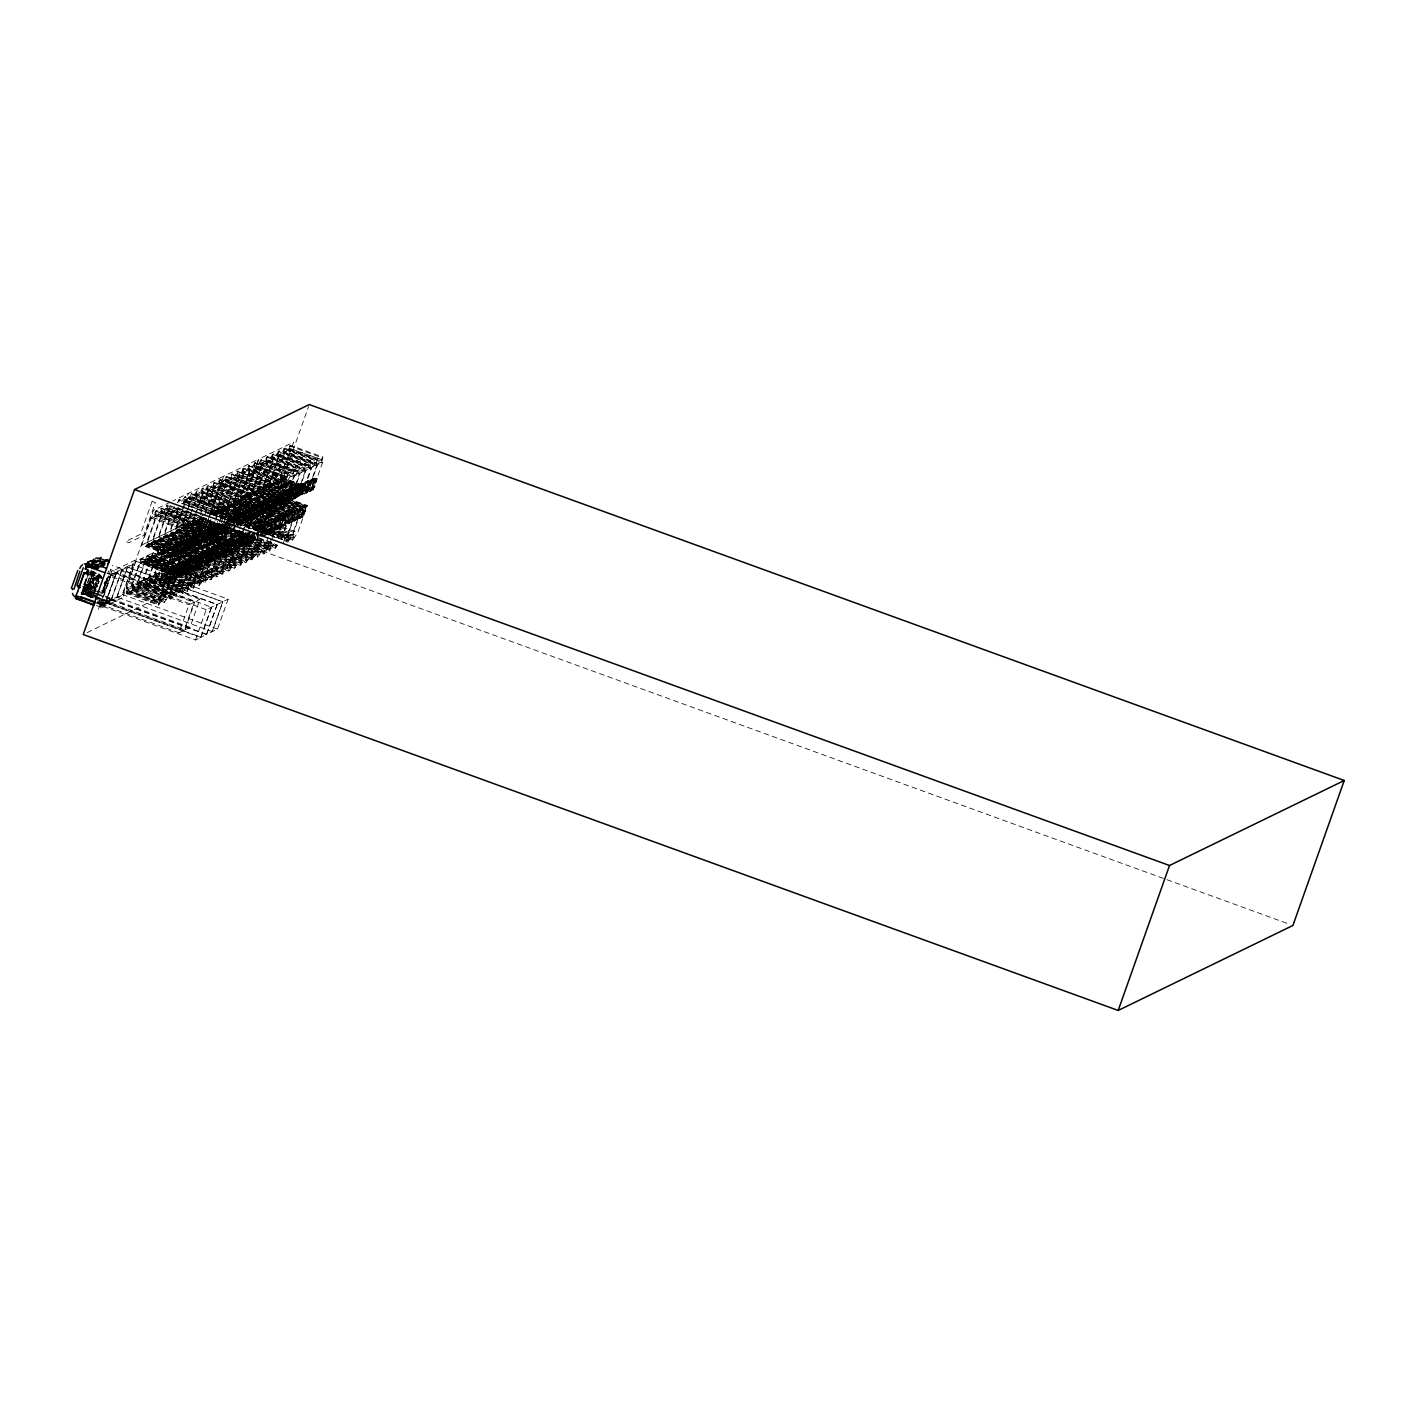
<?xml version="1.0" encoding="UTF-8"?>
<svg xmlns="http://www.w3.org/2000/svg" width="1415" height="1415" viewBox="0 0 1415 1415"><rect width="100%" height="100%" fill="white"/><g stroke="black" fill="none" stroke-linecap="round" stroke-linejoin="round"><path stroke-width="0.75" stroke-dasharray="5 3.75" d="M98.519 583.811L99.015 581.335L90.984 578.434L86.103 591.841L91.409 577.338L100.943 580.804M96.308 589.294C88.42 589.542 95.212 570.652 101.084 575.728M95.831 589.843L94.522 589.365L95.194 587.207M95.795 586.199L97.016 587.013M95.707 586.535L96.202 584.713L97.564 585.209M97.228 586.217L96.609 587.172L97.246 585.633M82.954 589.1C83.503 590.568 87.695 595.273 88.384 592.195A6.597 6.544 64.1 0 1 83.803 583.9M89.021 590.851L88.685 592.054M89.198 588.958L97.14 592.496M104.692 584.413L105.807 581.813M87.518 577.55C80.567 585.828 87.801 591.877 95.459 593.522M93.744 594.671L93.797 595.733M89.393 588.039L88.084 593.416M93.549 578.7L93.691 577.108L91.957 580.539M99.421 575.693L99.616 574.773M101.774 590.586C101.261 596.476 110.282 572.491 106.284 579.053M104.356 585.686L104.781 584.094M94.982 587.897L96.857 583.192M88.968 589.029L89.746 586.8M95.601 583.794L95.123 586.624L96.291 584.537M99.864 574.702L98.608 578.399M103.49 586.659L103.012 589.489L105.948 582.874M95.318 589.807L94.38 593.734L95.76 591.435M89.375 587.526L91.321 581.813M93.585 579.213L90.206 588.428M96.079 582.326L94.982 587.579M99.439 576.206L96.751 583.794M105.701 582.821L106.797 577.798L106.037 578.983M97.564 601.393L105.665 604.346L106.815 601.057L81.699 592.62L109.256 602.595L110.423 599.306L86.067 590.479A114.845 10.4 19.5 0 0 83.184 591.894L107.487 600.721L106.32 604.01L98.166 601.11L106.32 604.01L106.638 603.055M89.941 585.739L90.613 583.794M92.205 583.015L94.168 575.799L91.356 582.096M95.795 582.732L96.627 580.716M84.829 582.626L86.138 578.965M81.681 592.779L83.078 588.817L98.909 594.565M98.979 595.043L87.871 590.904A5.006 4.952 64.1 0 0 84.546 584.784L84.652 584.519M89.021 571.908L84.193 584.466L91.214 586.907L89.587 591.523M85.041 584.324L89.163 572.774M81.681 594.53L82.495 592.231M82.052 594.99L83.22 591.7M87.394 582.75L91.94 569.909M87.925 582.502L91.816 571.483M98.431 591.965L86.297 587.384L87.942 582.98A5.006 4.952 64.1 0 1 91.267 589.082M82.848 588.039L86.297 589.294L84.67 593.911M82.795 594.247A114.845 10.4 19.5 0 1 84.9 593.787L86.103 590.462L83.131 591.912M84.935 593.769L88.95 585.81L83.096 588.658L88.685 590.356A5.006 4.952 64.1 0 0 85.36 584.236L84.546 584.784M93.726 587.897L93.938 587.791A5.006 4.952 64.1 0 0 90.631 581.689L90.418 581.777A5.006 4.952 64.1 0 1 93.726 587.897L95.442 588.516L97.087 583.9L90.047 581.459L94.593 568.618M90.047 581.459L94.168 571.076M90.914 581.317L89.092 586.022L90.578 581.194M90.525 590.904L92.152 586.288L85.254 583.794M87.376 573.694L99.192 577.992L100.253 575.038M107.717 573.694L108.778 570.74M108.371 575.87L102.181 593.327L100.058 594.371L87.553 589.772M110.901 569.697L109.114 574.119L107.522 574.879M97.087 591.028L102.711 593.08L108.902 575.604L116.49 571.961L110.423 569.591M217.556 629.056L122.274 594.459L111.414 599.748L206.696 634.345L217.556 629.056L228.133 599.199L132.851 564.585L110.936 575.056L99.793 607.353L104.038 605.284L105.205 601.994L99.121 599.783M96.344 605.585L100.465 607.017L101.632 603.727L97.529 602.277M103.348 605.62L104.551 602.312L82.265 594.212M211.472 607.106L200.735 637.44L195.482 640.005L100.182 605.39L105.453 602.825L116.189 572.491L211.596 607.212L200.983 637.175L105.701 602.56L111.184 599.889L121.778 569.927L217.079 604.541L206.466 634.504L200.983 637.175M105.294 603.462L116.508 571.801M116.313 573.252L106.39 601.251L184.923 629.781L189.999 627.305L199.922 599.306L121.389 570.776L116.313 573.252L194.828 601.782L199.922 599.306M105.665 604.346L109.892 602.277L111.06 598.987L100.925 595.308M110.971 600.685L122.362 568.954L112.227 565.275M116.631 597.944L127.845 566.283M126.324 588.357L127.845 587.614L160.213 599.376L158.675 600.119L126.324 588.357L135.911 561.242L141.04 558.766L173.391 570.51L168.279 573.004M277.181 545.677L275.394 548.206L237.331 534.357L238.852 533.614L227.373 566.814L222.137 574.313L141.624 545.129L151.228 518.014L156.464 510.514L191.892 523.267L193.484 520.013L198.843 517.306L277.729 545.429L199.533 516.953M126.448 591.594L159.241 603.126L126.448 591.594L127.845 587.614M174.133 568.6L163.786 597.625L158.551 605.125L126.183 593.38L126.89 591.382M126.183 593.38L131.436 585.881L141.04 558.766M271.804 538.673L264.906 553.389L155.402 513.521L156.464 510.514M265.312 541.945L259.653 554.415L154.801 516.28L155.862 513.291L231.512 540.919L226.807 553.919M141.624 545.129L146.736 542.653L156.34 515.538L257.459 552.186L258.998 551.425L186.638 525.195L183.579 529.776L173.974 556.891L179.104 554.397M157.826 553.371L217.149 574.968L184.339 563.435L185.754 559.456L184.215 560.199L193.82 533.084L198.931 530.59L189.345 557.705L185.878 562.675L175.372 591.912L173.85 592.655L171.197 598.881L132.037 585.58L141.642 558.465L146.771 555.971L179.121 567.733L173.992 570.21M195.818 559.845L147.355 542.334L156.959 515.237L158.48 514.494L161.115 508.268L200.187 521.693L190.353 549.586M146.382 545.889L146.983 544.775L222.845 572.314L222.137 574.313M140.757 563.046L141.111 562.038L199.886 583.369L199.179 585.368L161.222 571.377L170.826 544.28L175.938 541.786L166.333 568.901L161.098 576.4L193.448 588.145L198.684 580.645L209.031 551.62M132.161 588.817L133.576 584.837L165.926 596.582L164.529 600.561L132.161 588.817L164.971 600.349L164.264 602.33L131.913 590.586L132.621 588.587M141.73 562.569L142.084 561.56M142.208 562.321L142.561 561.331L201.496 582.573L202.911 578.594L204.414 577.868L214.019 550.753L208.907 553.23L176.539 541.485L166.952 568.6L205.016 582.432L210.269 574.932L220.581 545.995M148.327 544.952L148.929 543.82L174.947 553.477L178.75 543.325M131.913 590.586L137.167 583.086L146.771 555.971M258.627 537.753L274.793 543.625L273.29 544.368L270.636 550.594L161.151 510.727L162.212 507.737M149.3 544.474L149.902 543.342L221.695 569.467L231.299 542.352L153.793 514.299M235.438 540.795L160.549 513.486L161.593 510.514L270.247 549.126L194.545 521.764L194.191 522.772M143.693 561.613L144.047 560.605L173.638 571.147M151.653 543.042L152.254 541.927L198.843 558.607M147.355 542.334L152.484 539.858L162.088 512.743L194.439 524.487L184.834 551.602L179.723 554.096L189.327 526.981L191.892 523.267M221.695 569.467L220.192 570.192L217.539 576.436L152.608 553.053L147.461 555.635L137.856 582.75L139.431 581.901L171.781 593.663L170.366 597.643L138.016 585.898L139.431 581.901M201.779 557.174L153.103 539.54L162.707 512.442L164.211 511.699L166.864 505.473L167.96 504.943L166.899 507.932L276.491 547.676M153.598 542.104L154.2 540.972L180.218 550.63L183.773 540.601M170.118 599.412L170.826 597.431L138.475 585.668L137.733 587.756L140.085 584.89L172.435 596.635M147.868 559.067L148.469 557.934L177.812 568.6M148.345 558.819L148.946 557.705L204.414 577.868M154.571 541.627L155.172 540.512M149.212 557.581L148.858 558.571L207.351 579.655M140.05 584.979L141.5 580.893L173.85 592.655M271.344 548.596L166.298 510.691L167.341 507.72L242.761 535.224L239.206 545.253L242.283 546.385L247.36 532.977M141.465 580.999L143.003 580.168L152.608 553.053M153.103 539.54L158.232 537.063L167.819 509.948L166.298 510.691M164.653 547.269L155.013 574.525L187.364 586.288L211.136 524.664L206.006 527.158L186.798 586.429L185.277 587.172L182.641 593.398L143.569 579.973L153.174 552.858L158.285 550.364L148.699 577.479L143.446 584.979L176.893 596.193L179.528 589.967L181.049 589.224L192.157 559.632M207.793 554.538L158.816 536.763L168.42 509.648L170.985 505.933M151.971 557.068L152.572 555.936L181.934 566.601L177.777 577.762L174.682 576.648L178.237 566.601M158.073 540.353L158.675 539.221L230.309 565.275L228.894 569.255L152.732 541.697L152.13 542.812L196.968 559.173L202.08 556.679L169.729 544.917M176.504 594.742L177.459 590.975L145.108 579.213L143.693 583.21L176.504 594.742L175.796 596.723M153.439 556.343L154.04 555.228L183.136 566M143.446 584.979L144.153 582.98M153.917 556.113L154.518 554.998L184.392 565.399M160.019 539.398L160.62 538.266L236.164 565.717L239.613 560.747L249.801 531.792M154.783 554.857L154.43 555.865L213.028 576.966L214.443 572.987L215.947 572.244L226.276 543.236L200.01 533.685M160.992 538.92L161.593 537.806M158.816 536.763L163.945 534.269L173.55 507.171M156.977 554.627L157.578 553.495L186.922 564.16L183.013 575.197L179.687 574.207M149.318 577.178L150.857 576.418L183.207 588.18L181.668 588.923L149.318 577.178L158.922 550.064L164.034 547.57L154.43 574.685L149.194 582.184L149.902 580.185L182.252 591.948L181.544 593.929M213.205 551.39L164.635 533.933L174.24 506.835M158.445 553.902L158.798 552.911M149.442 580.415L150.857 576.418M158.922 553.672L159.276 552.664L218.777 574.172M165.29 536.409L165.891 535.294L242 562.799L245.449 557.828L254.346 532.889M177.335 502.856L179.475 499.336L286.325 538.018L295.93 510.903L221.324 483.93L211.719 511.027M166.263 535.949L166.864 534.817L242.531 562.533M160.408 552.947L160.762 551.938L216.583 571.943L218.105 571.2L216.707 575.18M179.475 499.336L178.874 502.113M164.635 533.933L169.747 531.456L179.351 504.341M162.672 551.85L163.273 550.736M218.529 548.79L170.366 531.156L178.591 507.914M163.645 551.39L164.246 550.258M164.14 551.143L164.494 550.134M164.618 550.913L164.989 549.904L224.454 571.536M187.24 591.293L187.93 589.294L155.137 577.762L154.872 579.531L187.24 591.293L192.475 583.794L203.672 550.736L202.133 551.479L240.214 565.31L242 562.799M165.113 550.665L165.714 549.551M182.535 500.326L185.206 496.541L292.074 535.224L302.386 506.446M165.608 550.435L166.192 549.303M171.604 533.756L172.206 532.641L247.696 560.11L251.145 555.14L258.68 533.826M156.021 578.859L154.925 579.389L157.26 576.613M166.103 550.187L166.457 549.179M258.238 529.475L183.543 502.29L185.082 501.547L217.432 513.309L215.911 514.052L216.955 511.063L184.145 499.53L185.206 496.541M172.595 533.278L173.178 532.164M183.543 502.29L184.604 499.318L288.483 536.957L287.086 540.954L210.782 514.069M170.366 531.156L175.478 528.662L183.72 505.42M168.403 549.303L169.004 548.189M158.038 579.018L181.987 511.664M184.746 503.563L188.478 493.304M251.145 555.14L176.521 528.149L182.694 510.727M183.384 508.781L186.126 501.051L191.379 493.552L229.336 507.507L223.853 523.002M169.376 548.825L169.977 547.711M175.566 531.987L176.15 530.873L219.608 546.473M169.853 548.596L170.207 547.587M170.348 548.348L170.702 547.357M161.345 574.614L194.156 586.146L161.345 574.614L162.76 570.634L161.222 571.377M161.098 576.4L161.788 574.402M170.844 548.118L171.427 547.004M171.321 547.888L171.923 546.756M171.834 547.64L172.188 546.632M177.512 531.05L178.113 529.918L253.427 557.315L256.893 552.345L263.066 534.905M247.855 517.731L190.317 496.541L191.379 493.552M178.485 530.572L179.086 529.44L224.755 545.765M219.484 521.923L223.605 510.302L222.067 511.045L189.716 499.3L190.76 496.329L268.921 524.505M176.521 528.149L181.651 525.673L187.824 508.233M188.496 506.305L191.237 498.558L189.716 499.3M230.45 542.989L182.27 525.372L187.063 511.806M187.753 509.878L191.856 498.257L197.109 490.757L233.068 503.245L200.7 491.483L197.605 495.462L192.122 510.957M181.279 528.909L181.881 527.795M175.655 546.066L176.008 545.058M162.973 582.856L166.528 572.81L140.262 563.276L140.616 562.268L199.886 583.369M163.45 582.626L167.005 572.58M163.945 582.379L168.473 567.857L166.952 568.6M183.243 527.972L183.844 526.84M177.123 545.341L177.476 544.351M164.441 582.149L170.561 566.849L172.064 566.106L181.668 538.991L176.539 541.485M168.473 571.872L164.918 581.901L168.014 583.033L172.17 571.872M184.215 527.494L184.817 526.362M250.703 509.029L276.969 518.58L273.413 528.609L276.739 529.617L280.648 518.58L234.271 502.024L233.917 503.032L278.667 519.305L273.555 521.781L196.048 493.747L197.109 490.757M158.675 600.119L168.969 571.625L142.703 562.091L143.056 561.083L172.4 571.748M253.869 506.499L250.314 516.546L195.447 496.506L196.508 493.534L272.777 521.127L268.054 534.198M165.891 581.441L169.446 571.395M166.404 581.194L169.959 571.147M158.798 603.356L160.213 599.376M182.27 525.372L187.381 522.878L192.175 509.312M192.865 507.384L196.986 495.763L195.447 496.506M158.551 605.125L159.241 603.126M179.882 545.394L175.743 556.555M186.55 526.079L187.735 522.807L193.13 520.083L196.561 510.391M219.873 547.835L187.505 536.073L182.358 538.655L172.754 565.77L174.328 564.921L169.588 579.124L172.683 580.238L177.264 567.079M191.432 512.884L188 522.577L220.369 534.322L225.48 531.828L227.054 527.848M171.693 569.785L168.137 579.832L171.215 580.946L175.619 569.661M181.827 541.538L176.221 556.325L146.877 545.659L147.478 544.527L177.689 555.6L183.278 540.831M172.17 569.555L167.041 583.511M181.792 542.564L182.146 541.556M188.832 522.276L188.213 525.053M167.518 583.263L172.665 569.308M188.496 525.124L189.097 523.992M200.7 491.483L202.858 487.963L240.798 501.936L231.883 527.123M173.638 568.848L168.491 582.785M189.469 524.647L190.07 523.532L266.144 551.125M169.499 582.308L173.408 571.271M240.249 500.362L284.397 516.51L279.286 519.004L201.797 490.952L202.858 487.963M174.611 568.37L164.405 597.325L165.926 596.582M276.226 521.251L201.195 493.711L202.239 490.74L277.941 518.102L274.386 528.149L277.481 529.263L282.54 515.856M171.569 578.151L175.124 568.122M177.883 563.276L187.505 536.073M197.233 508.463L202.734 492.968L277.694 520.525M185.648 542.316L181.491 553.477M218.246 574.437L158.551 553.017L157.949 554.149L212.374 573.995L210.835 574.738L178.485 562.993L188.071 535.878L193.201 533.384L183.596 560.499L182.075 561.242L176.627 575.693M237.013 526.221L246.617 499.106L207.492 485.699L204.839 491.942L203.335 492.668L193.731 519.783L226.082 531.545L231.193 529.051M186.868 540.088L187.47 538.956M192.971 523.373L193.572 522.241M164.264 602.33L169.517 594.848L179.705 565.894M173.178 580.009L177.759 566.831L151.493 557.298M187.717 538.85L184.428 549.002M194.562 519.482L192.9 525.248L194.439 524.487M187.098 541.591L182.942 552.77M187.859 539.61L188.213 538.602M178.308 568.37L174.151 579.531M213.028 576.966L210.711 579.743L178.343 567.999L178.608 566.23M174.646 579.283L179.21 566.124M194.916 522.418L195.518 521.304M240.32 499.707L207.51 488.175L208.571 485.186M137.892 582.662L170.242 594.406L179.847 567.291L185.188 564.673M195.889 521.94L196.49 520.826M240.798 501.936L239.259 502.679L206.908 490.934L207.97 487.945L285.123 516.086L290.252 513.592L246.139 497.656L246.493 496.647L292.197 512.938L288.059 524.116L284.963 522.984L288.519 512.938M177.14 575.445L180.696 565.399M200.895 511.487L208.447 490.191L206.908 490.934M191.874 537.647L192.475 536.515M204.662 514.476L199.214 517.218L197.622 520.472M198.242 520.384L198.843 519.27M200.222 515.025L209.137 489.855L214.39 482.356L295.134 511.522M178.255 577.532L183.243 564.16M193.519 535.861L187.912 550.771L158.551 540.106L159.152 538.991L235.067 566.248L159.4 538.867L159.046 539.876L202.398 555.37M200.311 516.687L199.462 519.8M180.165 573.959L183.72 563.931M193.342 536.922L193.696 535.931M184.215 563.683L179.227 577.055M200.187 519.429L200.788 518.315M180.236 576.577L184.145 565.522M194.969 535.153L189.362 550.064M185.188 563.205L181.633 573.252L184.728 574.366L189.433 561.154M195.465 534.905L192.157 544.828M201.16 518.969L201.514 517.961M295.93 510.903L290.818 513.397L213.329 485.345L214.39 482.356M186.161 562.746L175.938 591.718L177.459 590.975M287.687 515.148L212.728 488.104L213.771 485.133L246.139 496.877L245.078 499.866L246.617 499.106M183.119 572.527L186.674 562.498M203.353 517.695L200.788 521.41L191.184 548.525L196.296 546.031L205.9 518.916L175.566 507.897M183.26 575.091L187.169 564.037M205.334 512.531L214.266 487.361L212.728 488.104M223.216 573.783L145.869 546.137L146.47 545.023L222.385 572.544L223.8 568.547L222.261 569.308L189.911 557.545L199.568 530.289M205.263 514.176L214.868 487.061L220.121 479.561L252.471 491.323L251.392 494.808M188.142 563.559L183.985 574.738L180.66 573.729M188.938 561.401L185.383 571.43L188.478 572.562L192.617 561.401L147.355 545.412L147.708 544.421L193.607 560.924M199.391 533.154L196.013 543.378M186.356 570.97L191.503 556.661L189.964 557.404M199.886 532.924L194.633 547.074M190.406 560.694L185.206 574.136M190.477 560.57L185.701 573.906M186.196 573.659L190.883 560.446M181.668 588.923L191.856 559.969M251.852 494.1L219.06 482.55L220.121 479.561M285.936 522.506L289.261 523.515L293.188 512.478L218.458 485.327L219.502 482.338L295.187 509.701L290.482 522.931L287.404 521.799L290.959 511.752M188.814 569.767L192.369 559.721M181.792 592.16L183.207 588.18M192.865 561.277L188.956 572.314L185.878 571.2M206.979 513.344L210.393 511.682L219.979 484.567L252.348 496.329L242.743 523.444L237.614 525.92L247.218 498.823L248.739 498.08L251.375 491.836M208.093 519.217L192.935 562.038L123.247 595.945L153.581 510.284L170.967 501.83M208.819 517.165L223.269 476.377L172.895 500.875M209.951 514.936L189.451 572.085M210.676 512.902L223.676 476.183L258.45 459.256L224.348 555.104M189.928 571.855L194.669 558.837M204.768 531.615L205.476 530.607M210.464 515.007L211.843 511.08M205.228 530.731L200.718 544.545M210.941 514.777L211.295 513.769M195.641 558.377L191.149 571.253L187.824 570.245M205.6 530.377L202.416 540.406M196.119 558.129L191.396 571.129M205.122 533.26L200.965 544.421M205.741 531.138L206.342 530.024M221.324 483.93L226.559 476.431L261.987 489.166L263.579 485.911M191.909 570.882L196.614 557.899M186.373 511.24L206.59 518.58L196.986 545.695L202.115 543.201L210.34 519.959M212.409 514.069L213.011 512.938M210.941 519.659L202.716 542.9L207.846 540.424M194.545 567.22L198.1 557.174M213.382 513.592L213.983 512.46L289.155 539.946L290.553 535.949L292.074 535.224M296.389 517.678L299.715 518.668L303.624 507.631L225.498 479.42L226.559 476.431M304.119 507.384L225.958 479.207L224.897 482.179L226.435 481.436L301.094 508.622L296.92 519.8L293.595 518.81M187.488 589.524L188.903 585.527L187.364 586.288M198.595 558.73L194.439 569.891L191.113 568.883M213.824 515.06L216.477 508.816L184.127 497.072M226.435 481.436L216.831 508.551L265.153 526.115M195.659 569.29L199.816 558.129M202.133 551.479L211.737 524.364L215.151 522.701M200.293 557.899L196.137 569.06L193.059 567.946M209.544 531.244L205.387 542.423M268.249 486.123L265.153 490.085L255.549 517.2L260.678 514.706L270.283 487.609L231.211 474.166L228.576 480.393L227.054 481.135L216.477 511.788L260.749 528.025M201.425 555.83L196.632 568.83M201.921 555.6L197.109 568.582M197.622 568.335L201.531 557.298M211.826 528.467L212.179 527.459M217.432 513.309L207.598 541.344M199.338 565.169L202.893 555.122M218.423 510.85L219.024 509.718L245.043 519.376L248.845 509.223M203.371 554.892L199.816 564.939L202.911 566.053L207.563 552.328M215.045 522.471L208.889 539.911L214.001 537.417M215.734 520.543L218.476 512.796L221.589 508.816L189.221 497.072M219.396 510.373L219.997 509.241L265.649 525.867M264.057 488.157L231.246 476.625L232.308 473.636M200.311 564.691L203.866 554.645M292.374 490.386L289.049 489.378L285.494 499.424L230.645 479.384L231.689 476.413L294.161 499.088L299.52 484.284M204.361 554.415L200.788 564.461L204.131 565.452M201.301 564.214L204.857 554.167M193.696 586.376L195.111 582.396L141.235 562.799L141.836 561.684L171.675 572.102M193.448 588.145L194.156 586.146M216.177 523.815L193.572 583.139L195.111 582.396M261.987 489.166L259.405 492.88L249.818 519.995L254.93 517.501L264.534 490.404L232.184 478.641L221.483 509.082M216.212 524.806L210.64 539.575M221.748 508.958L222.332 507.826M201.443 566.761L206.59 552.805M217.592 521.445L204.503 562.144L207.581 563.258M223.729 505.297L223.128 508.073M207.085 552.575L202.186 566.407L198.843 565.399M217.22 524.328L212.338 538.744M222.067 511.045L223.322 507.348L269.911 524.028M100.518 604.258L179.051 632.788L188.973 604.789L194.067 602.312L115.535 573.783L110.441 576.259L188.973 604.789M216.743 527.459L212.586 538.62M217.468 525.195L217.822 524.204M223.694 508.003L224.295 506.888M230.15 477.156L307.356 505.456L297.751 532.571L223.199 505.456L232.803 478.341L234.306 477.598L236.959 471.372L273.449 483.594L284.627 453.118L316.995 464.881L307.391 491.996L302.279 494.472L243.645 473.07L242.107 473.813L296.69 493.976M240.214 565.31L240.921 563.329L208.553 551.567L203.389 565.823M218.671 523.621L215.363 533.543M219.166 523.373L213.559 538.16M224.667 507.525L225.268 506.411M209.65 551.036L199.303 580.345L200.842 579.602L146.399 559.774L146.753 558.766L176.344 569.308L172.188 580.468M219.643 523.143L214.62 537.116L219.732 534.622L223.163 524.947M220.103 521.622L224.224 510.001L227.32 506.039L237.915 475.847L236.376 476.59L295.629 498.363L301.236 483.452L304.313 484.584M294.727 494.932L236.995 473.83L238.056 470.841M206.466 561.189L210.021 551.143M210.145 550.877L211.596 546.809L243.946 558.554M236.376 476.59L237.437 473.618L299.184 496.223C307.78 483.983 298.388 477.421 296.46 494.1L270.194 484.549L268.744 488.352L270.283 487.609M199.427 583.581L200.842 579.602M220.05 525.566L215.894 536.727M210.517 552.681L206.608 563.736L203.53 562.622M211.56 546.898L213.099 546.066L222.668 519.04M212.162 550.099L207.103 563.506M253.427 557.315L251.64 559.845L213.665 545.872L221.89 522.63M228.912 502.661L238.516 475.564L243.769 468.064L281.797 481.984L280.276 482.745L247.908 470.983L248.969 468.011L311.406 490.846C320.957 471.903 307.674 477.262 306.967 492.844L276.509 481.896L276.155 482.904M179.051 632.788L184.145 630.312L194.067 602.312M199.179 585.368L201.496 582.573M228.169 506.252L229.46 502.502M211.985 551.974L208.076 563.029L204.98 561.897M221.925 524.116L219.325 532.04M184.923 629.781L194.828 601.782M222.438 523.868L217.857 535.79M210.074 559.42L213.63 549.391M222.916 523.638L220.316 531.545M231.299 542.352L213.541 550.877L245.892 562.639L246.599 560.641L214.249 548.879L209.296 562.427L205.953 561.437M222.986 524.151L218.83 535.312M211.047 558.96L214.602 548.914M222.703 525.407L220.811 531.315M230.114 505.297L230.716 504.182L276.951 520.897M220.369 534.322L229.973 507.207L232.538 503.492M273.449 483.594L270.866 487.308L261.28 514.423L266.391 511.929L275.996 484.814L274.457 485.557L275.518 482.586L242.708 471.053L243.769 468.064M150.998 557.528L205.14 577.426L215.593 548.436M231.087 504.819L231.689 503.705M242.107 473.813L243.15 470.841L301.554 492.031M224.154 524.7L222.279 530.607M224.649 524.452L222.756 530.36M145.78 559.243L205.263 580.663L206.678 576.683L152.466 556.82L152.82 555.812L182.411 566.371M225.728 523.232L222.049 534.163M243.645 473.07L234.041 500.185L280.4 516.899L276.845 526.946L279.94 528.06L283.849 517.023L206.431 488.706M205.016 582.432L205.723 580.451L147.372 559.296L147.726 558.288L206.82 579.92M170.879 534.109L171.233 533.101L216.831 549.621L212.922 560.676L209.579 559.668M224.967 525.956L218.794 543.378L217.273 544.121L211.542 558.713L214.868 559.721L220.952 542.334L253.303 554.079L251.888 558.058L176.645 530.625L176.044 531.757L252.719 559.314M225.639 524.01L228.381 516.263L223.269 518.757M213.152 560.552L217.309 549.391M226.948 521.781L219.413 543.077L220.952 542.334M227.55 520.278L229.018 515.962L234.129 513.468L230.026 525.089M213.647 560.305L218.14 547.181M226.966 522.63L222.809 533.791L193.466 523.125M228.416 518.88L223.535 533.437M235.208 499.707L234.607 502.484M219.113 546.703L214.143 560.075M226.4 525.956L224.03 533.207M226.771 524.664L229.142 518.527M227.249 524.434L230.61 517.819M283.088 517.395L234.731 499.849L244.335 472.734L245.839 471.991L248.492 465.765L284.981 477.987L287.669 474.202L255.301 462.44L250.066 469.939L240.462 497.054L288.43 514.795M235.385 502.325L235.987 501.193L282.363 517.749M220.086 546.225L216.53 556.272L219.626 557.404L224.331 544.174M226.718 527.317L225.003 532.73M229.513 519.34L229.867 518.332L224.278 533.084L194.439 522.648L195.04 521.534L239.064 537.541L235.509 547.57M229.601 520.207L235.085 504.713L233.546 505.473L234.996 501.671L280.895 518.456L276.986 529.493M220.369 547.552L221.607 545.306M228.752 523.285L225.25 532.606M230.203 519.924L235.686 504.43L238.781 500.45L249.447 470.24L247.908 470.983M236.358 501.847L236.959 500.715M210.835 574.738L221.076 545.765M228.487 525.496L231.582 517.342M306.949 489.555L248.509 468.224L249.571 465.234M229.69 523.921L227.32 531.173M151.352 556.537L210.959 577.974L212.374 573.995M222.067 547.057L217.91 558.218L214.585 557.227M230.433 523.568L227.585 531.05L165.803 508.463M210.711 579.743L211.401 577.762L152.944 556.59L153.298 555.582L212.498 577.232M229.336 527.034L218.016 555.547L221.111 556.679L225.268 543.519M226.63 539.681L225.091 540.424L231.317 522.86M231.954 521.056L234.749 513.167M219.13 557.634L223.835 544.421L151.228 518.014M233.263 517.519L233.617 516.51M232.095 522.489L234.342 516.157M240.921 496.93L239.754 500.609L269.115 511.275L273.254 500.096M221.253 553.99L224.808 543.944L198.56 534.41L199.144 533.278M234.236 517.041L234.589 516.05M239.259 502.679L240.851 499.247L286.237 515.856L282.08 527.017M220.599 556.926L226.683 539.54L225.144 540.282M231.989 524.346L229.531 530.094M232.396 522.613L235.067 515.803L290.553 535.949M233.086 522.011L235.474 515.874M232.166 525.796L235.81 515.449M241.7 499.654L242.301 498.54L285.476 514.441L281.903 524.487L284.999 525.602L289.987 512.23M232.644 525.549L236.553 515.078M216.583 571.943L226.771 542.918M233.846 523.302L255.178 467.445L310.38 487.892L313.935 477.846L317.261 478.854L313.104 490.015L253.639 468.206L254.7 465.217L287.05 476.979L285.989 479.95L287.528 479.207L277.941 506.322L272.812 508.816L282.416 481.701L284.981 477.987M287.05 476.979L254.24 465.447L255.301 462.44M223.712 552.787L228.752 538.531L230.274 537.788M233.617 525.071L237.172 515.042L240.267 516.157M242.672 499.177L243.274 498.062M234.112 524.841L237.915 514.671M227.78 544.297L223.375 555.582M172.63 570.776L177.919 563.188L216.442 576.949L217.149 574.968M228.699 538.673L230.22 537.93L239.878 510.674L272.175 522.577L267.064 525.071L234.695 513.309L239.878 510.674M224.844 554.875L258.857 459.061L293.648 442.152L260.431 536.02M229.23 543.59L225.321 554.627L222.243 553.513M231.6 537.152L233.139 536.409L265.489 548.153L263.951 548.896L231.6 537.152L234.342 529.405M235.031 527.459L241.204 510.037L246.316 507.543L240.709 523.709M269.911 482.727L279.516 455.612L284.769 448.113L322.726 462.086L313.122 489.201L307.992 491.695L275.642 479.933L285.246 452.818L290.5 445.336L322.85 457.08L319.118 463.837L283.708 451.102L316.058 462.864L317.119 459.875L313.387 466.632L277.888 453.932L310.239 465.694L311.3 462.687L308.629 466.472L273.236 453.72L272.175 456.727L304.526 468.471L305.587 465.482L301.855 472.239L266.427 459.521L298.777 471.266L299.839 468.277L297.168 472.062L260.661 459.84L258.008 466.066L256.504 466.809L245.149 498.133L275.005 508.551L279.162 497.39M195.482 640.005L206.219 609.67L228.133 599.199M230.044 541.627L226.488 551.673L229.584 552.787L233.74 541.627M236.199 524.24L240.373 513.627L239.949 514.494M236.676 523.992L239.542 516.51M231.034 541.149L226.542 554.043L223.216 553.035M240.798 513.256L237.331 523.426M237.419 523.638L241.523 512.902M233.139 536.409L228.452 550.718L231.529 551.85L236.623 538.726L210.357 529.175M238.392 523.161L242.336 512.672M247.607 496.948L248.209 495.816L293.418 512.354M222.261 569.308L232.484 540.442M232.997 540.194L229.442 550.24L232.52 551.355L237.101 538.478M238.091 530.784L231.459 542.157M248.58 496.47L249.181 495.356L275.2 505.013L279.003 494.843M254.222 462.97L292.445 476.82L293.489 473.83L260.696 462.298L261.757 459.309M297.168 472.062L296.106 475.033L261.138 462.086L260.095 465.057L261.616 464.315L293.984 476.077L283.937 503.917M239.949 524.081L243.451 514.759M261.616 464.315L252.029 491.429L300.334 508.993M237.331 534.357L238.693 530.484M239.383 528.556L246.917 507.242L252.047 504.766L242.443 531.881M252.648 491.129L262.235 464.014L267.488 456.514L305.463 470.488L295.859 497.602L290.747 500.079L300.334 472.981L301.855 472.239M238.091 538.001L234.519 548.047L237.614 549.162M253.621 493.729L254.205 492.615L297.645 508.516L294.09 518.562L297.185 519.676M238.569 537.771L235.014 547.817L238.109 548.932L243.239 534.976M175.761 545.182L175.159 546.296L228.77 566.018L240.939 532.606M254.594 493.251L255.195 492.137M266.427 459.521L267.488 456.514M265.825 462.281L267.364 461.52L299.715 473.282L298.176 474.025L265.825 462.281L266.887 459.291M235.987 547.34L239.542 537.293M240.055 537.046L236.5 547.092L239.577 548.206M256.769 491.695L253.674 495.675L244.07 522.789L249.199 520.296M244.229 534.499L233.882 563.524L232.378 564.267L229.725 570.493L151.741 542.175L151.14 543.289L228.629 571.023L229.336 569.042L154.076 541.857L154.447 540.866L200.541 557.775M267.364 461.52L256.929 491.836M251.41 507.702L245.821 522.453M206.696 634.345L217.273 604.488L121.991 569.874M236.641 549.639L241.788 535.684M243.132 531.527L252.772 504.324L257.884 501.83L248.279 528.945M273.236 453.72L267.983 461.219L258.379 488.334L307.055 505.951M258.927 488.175L258.149 491.235M242.266 535.454L237.119 549.409M252.401 507.207L247.537 521.622M251.941 510.337L247.784 521.516M252.648 508.091L253.002 507.083M258.874 490.881L259.476 489.767M243.734 534.746L238.587 548.702M259.847 490.421L260.448 489.289M305.463 470.488L303.924 471.23L271.574 459.486L272.617 456.497L307.568 469.462L308.629 466.472M234.625 566.46L236.022 562.48L163.698 536.356L163.344 537.364L192.935 547.906M245.467 535.684L241.558 546.738L238.233 545.73M241.806 546.615L245.715 535.577M255.248 508.445L251.092 519.606M256.274 506.322L256.876 505.208M263.508 485.84L273.113 458.725L271.574 459.486M212.126 631.709L222.703 601.853L127.421 567.238L116.844 597.095L212.338 631.603L222.916 601.746L127.633 567.132M240.921 563.329L164.175 536.126L163.822 537.134L208.288 553.53L202.009 556.484L234.359 568.246L235.067 566.248M234.359 568.246L236.164 565.717M247.837 532.747L244.282 542.776L247.377 543.908L250.632 534.693M257.247 505.845L257.848 504.731M247.183 534.852L243.256 545.907L240.179 544.775M258.096 504.607L254.523 514.918M264.658 485.38L263.349 489.13L292.693 499.796L296.849 488.635L293.524 487.627L288.236 501.547L258.008 490.474L257.406 491.606L302.244 507.95L307.356 505.456M248.333 532.5L244.777 542.546L248.103 543.555L251.375 534.339M248.103 534.269L243.751 545.659M258.238 505.367L258.591 504.377M249.305 532.022L244.477 545.306L241.151 544.315M311.176 467.711L309.637 468.453L277.287 456.691L278.826 455.948L311.176 467.711L301.572 494.808L296.46 497.302L264.11 485.557L273.696 458.442L278.95 450.943L314.431 463.642M248.651 534.145L244.742 545.182L241.664 544.068L245.219 534.021L201.284 518.085L200.912 519.075M265.295 488.175L265.896 487.061L291.914 496.718M250.278 531.562L246.723 541.591L249.818 542.723L254.081 531.35M277.888 453.932L278.95 450.943M240.462 563.541L241.877 559.562L170.26 533.579L169.659 534.711L240.338 560.305L250.791 531.315M266.268 487.715L266.869 486.583M277.287 456.691L278.348 453.72M278.826 455.948L268.355 486.282M288.483 536.957L286.944 537.718L254.594 525.956L264.198 498.841L269.31 496.364L259.723 523.462L258.202 524.204L255.549 530.43L186.515 505.261M268.62 486.141L269.221 485.027L299.432 496.099L303.588 484.938L300.245 483.93L295.134 498.611L264.923 487.538L264.57 488.546M252.631 532.075L248.845 543.201L245.75 542.069M262.164 505.509L258.008 516.67M262.748 503.174L263.844 501.635M253.108 531.828L250.26 539.858L253.356 540.99M263.615 501.759L258.485 516.44L229.142 505.774L229.743 504.642L275.978 521.357M270.406 482.586L269.787 485.363M252.171 535.471L249.323 542.953M250.756 539.628L253.603 531.598M263.615 504.801L259.458 515.962M270.566 485.204L271.167 484.072L297.185 493.729M265.065 501.051L260.201 515.608M271.538 484.726L272.14 483.612M254.93 532.447L246.015 557.616L247.554 556.873L176.539 531.509L177.14 530.395L252.348 557.846L251.64 559.845M283.708 451.102L284.769 448.113M253.214 538.425L255.354 532.411M316.995 464.881L315.457 465.623L283.106 453.861L284.15 450.89M212.179 561.03L209.102 559.898L212.657 549.869L170.154 534.463L170.508 533.455L246.157 560.853L247.554 556.873M254.665 537.311L252.861 541.22M255.39 536.957L253.833 540.742M256.044 535.118L257.99 529.581M254.329 540.512L255.637 536.833M256.292 534.994L259.033 527.3M260.289 523.32L261.828 522.559L294.178 534.322L292.64 535.065L260.289 523.32L269.929 496.064L275.058 493.57L265.401 520.826L263.897 521.551M245.892 562.639L247.696 560.11M258.096 531.085L259.529 527.07M268.921 500.167L269.522 499.053M276.12 479.809L274.935 483.488L304.296 494.153L308.452 482.993L305.109 481.984L299.909 495.869L269.451 484.903L269.098 485.911L298.459 496.577L302.615 485.416M269.77 498.929L266.108 509.276M256.858 536.232L260.006 526.822M257.335 536.002L261.863 522.418L260.342 523.161M270.265 498.681L267.099 508.781M257.601 535.878L260.466 526.398M269.858 501.334L265.702 512.513M270.389 499.46L270.99 498.328M259.334 532.146L261.474 526.115M276.898 482.55L277.499 481.418L303.517 491.076M271.751 497.974L268.089 508.321M217.45 524.204L211.613 539.097L181.385 528.043L180.784 529.157L251.764 554.822L259.316 533.526M259.829 531.899L262.536 525.389M289.438 448.325L322.231 459.857L289.438 448.325L290.5 445.336M260.325 531.651L263.951 521.41L265.454 520.685M277.871 482.073L278.472 480.941M322.726 462.086L321.187 462.829L288.819 451.084L289.88 448.095M259.706 536.391L262.96 527.176M272.211 509.099L267.081 511.593L290.358 450.341L288.819 451.084M260.678 535.914L264.764 524.753M274.156 497.85L274.528 496.842M261.174 535.666L264.428 526.468M273.749 499.866L269.593 511.027M262.394 532.535L265.242 524.505M280.276 482.745L281.32 479.756M261.899 535.312L265.737 524.275L222.226 508.71L222.58 507.702L267.187 523.568M275.147 497.373L275.5 496.382M263.367 532.075L266.215 524.028M275.978 496.134L272.511 506.305M261.74 536.922L265.914 525.743M263.862 531.828L266.71 523.798M263.738 532.977L308.541 406.618M257.459 552.186L263.632 534.746M264.127 533.367L267.683 523.32L224.171 507.773L224.773 506.641M264.64 533.119L268.196 523.072M283.761 479.349L284.362 478.235M152.732 517.289L257.583 555.423L258.998 551.425M264.534 535.79L268.443 524.753L193.377 497.514M224.967 545.429L257.335 557.192L258.025 555.193L182.128 527.671L181.774 528.679L258.414 556.661L259.653 554.415M264.782 535.666L268.691 524.629M265.507 535.312L269.664 524.151M286.608 477.191L287.669 474.202M266.232 534.958L270.389 523.798M266.975 534.605L271.804 521.604L228.646 506.004M267.453 534.375L271.362 523.32L241.77 512.778M267.718 534.233L272.299 521.357M269.717 530.926L273.272 520.897M263.951 548.896L268.072 537.275M268.744 535.348L273.749 520.649M293.047 474.06L294.108 471.053L288.855 478.553L279.25 505.668L284.38 503.192M270.69 530.466L274.245 520.419M271.167 530.218L274.722 520.172M187.77 525.478L188.124 524.47L264.074 552.133L265.489 548.153M275.235 519.924L271.68 529.971L274.775 531.103M233.988 541.503L187.629 524.717L187.045 525.832L263.827 553.919L264.074 552.133M229.336 507.507L227.797 508.268L229.248 504.89L275.5 521.604L271.344 532.765M285.176 494.171L281.019 505.332M271.822 532.535L275.73 521.481M277.464 518.332L272.317 532.288M278.437 517.855L273.29 531.81L270.194 530.696M278.914 517.625L273.767 531.58M272.494 536.727L279.409 517.395L235.491 501.423L234.89 502.555L264.729 512.973L270.177 498.982M279.887 517.147L269.681 546.119L271.22 545.376L199.32 519.022L198.719 520.154L243.486 536.409L237.189 539.363L270.636 550.594M296.106 475.033L294.603 475.776L284.999 502.873L290.11 500.397L299.715 473.282M269.805 549.356L271.22 545.376M290.429 491.341L286.272 502.502M269.558 551.125L270.247 549.126M290.924 491.093L286.767 502.254M278.454 528.785L283.035 515.626L256.769 506.092M283.513 515.396L279.958 525.425L283.053 526.557L287.44 515.272M298.176 474.025L299.237 471.053M284.008 515.148L279.18 528.432L275.854 527.424M284.486 514.918L279.675 528.202L276.332 527.194M276.862 537.824L284.981 514.671L241.328 499.017L240.975 500.008M277.588 537.382L285.971 514.193M286.714 515.626L282.558 526.787L279.48 525.673M275.394 548.206L276.102 546.208L199.568 518.898M289.014 512.708L284.026 526.079L280.931 524.947M303.924 471.23L304.526 468.471M290.464 512L286.909 522.047L290.004 523.161L294.709 509.948M281.32 538.761L290.252 513.592M281.886 538.567L291.437 511.522M296.46 497.302L306.065 470.187L307.568 469.462M291.95 511.275L288.395 521.321L291.49 522.436M302.12 485.646L297.964 496.807L235.898 474.361M294.214 510.178L289.509 523.391L286.431 522.276M283.407 542.741L284.822 538.744L286.325 538.018M309.637 468.453L310.699 465.464M296.655 508.993L293.1 519.04L296.195 520.154L300.917 507.154L274.651 497.62L275.554 496.524M286.944 537.718L297.15 508.763M302.279 494.472L311.866 467.357L313.387 466.632M297.911 510.178L294.002 521.233L290.659 520.225M289.155 539.946L287.917 542.193L283.867 540.725M300.422 507.401L296.867 517.43L299.962 518.562L303.871 507.507M315.457 465.623L316.518 462.634M301.395 506.924L297.84 516.953L300.935 518.085L305.092 506.924M301.89 506.676L298.335 516.723L301.43 517.837L305.569 506.676M292.64 535.065L302.863 506.216M319.118 463.837L317.597 464.58L307.214 492.721L277.004 481.648L276.403 482.78L306.241 493.198L311.742 478.907L314.838 480.039L310.681 491.2L281.32 480.534L281.921 479.42L312.131 490.492C322.072 477.81 311.848 471.354 310.133 488.016M303.376 505.969L299.821 515.997L302.898 517.129L306.825 506.075M216.831 510.797L292.764 538.301L294.178 534.322M231.087 517.572L292.516 540.07L293.223 538.089L217.945 511.08L218.299 510.072L294.302 537.559L297.751 532.571M270.318 510.674L275.324 496.63L304.596 507.154L300.688 518.208L297.362 517.2M292.516 540.07L294.302 537.559M321.789 460.07L322.85 457.08M321.187 462.829L322.231 459.857M271.061 510.32L276.721 495.781L306.065 506.446L302.156 517.483L298.83 516.493M225.48 476.961L306.56 506.199L302.633 517.253L299.308 516.245M95.07 587.313L95.884 585.633M96.468 580.787L97.193 578.806M97.493 581.919L98.219 579.938M104.498 583.581L105.099 581.954M104.94 583.369L105.63 581.901M100.766 606.062L100.394 607.053M95.336 586.836L96.096 584.873M96.45 586.588L97.069 585.014M91.604 584.643L88.933 590.886M97.211 579.089L97.936 576.949M104.073 583.617L104.781 581.813M95.3 587.632L94.575 589.383M83.061 594.247L82.884 594.265M97.83 577.532L99.227 574.012M105.099 583.953L104.462 585.562M97.653 583.617L99.015 581.335M98.396 576.188L98.909 575.127M92.152 597.891L91.798 595.963L86.722 594.707M89.923 588.622L89.269 589.63M90.984 578.434L86.492 590.869L91.409 577.338M92.506 587.897C107.752 557.439 80.301 594.247 99.704 591.753M92.099 588.976L97.281 574.331M90.136 596.051L90.418 595.856M94.451 593.893L95.495 593.858M154.801 516.28L156.34 515.538M160.549 513.486L162.088 512.743M201.195 493.711L202.734 492.968M218.458 485.327L219.979 484.567M230.645 479.384L232.184 478.641M253.639 468.206L255.178 467.445M283.106 453.861L284.627 453.118M166.369 535.047L166.015 536.055M189.592 523.762L189.239 524.77M198.33 519.517L195.058 524.187L185.453 551.302L190.583 548.808M234.023 502.148L233.422 503.262L263.031 513.804M236.464 500.963L236.11 501.954M257.017 490.952L256.663 491.96M259.971 489.519L259.599 490.527M270.672 484.319L270.318 485.327M271.645 483.842L271.061 484.956L300.9 495.392L305.039 484.231L301.713 483.222L298.406 493.145M149.424 543.59L149.07 544.58M161.098 538.036L160.514 539.168L205.847 555.476M184.321 526.61L183.968 527.618M193.059 522.489L192.458 523.621L236.977 539.699L231.865 542.193M196.013 521.056L195.659 522.064M216.566 510.921L216.212 511.929M219.52 509.488L219.166 510.497M228.257 505.367L227.656 506.499L257.76 516.793M230.22 504.412L229.867 505.42M231.193 503.935L230.592 505.067L260.431 515.485L266.038 500.574L269.133 501.688M239.843 499.725L239.489 500.733M240.108 499.601L270.566 510.55L274.722 499.389L271.397 498.398M241.823 498.77L241.47 499.778M253.727 492.844L253.373 493.853M254.7 492.367L254.099 493.499L299.131 509.595L294.974 520.755L291.632 519.747M263.438 488.263L263.084 489.254M265.419 487.291L265.047 488.299M275.041 482.621L274.669 483.612M277.977 481.188L277.623 482.179M178.591 529.688L177.989 530.802L222.809 546.703L218.901 557.758L215.558 556.749M186.143 526.062L154.323 514.052M199.25 519.694L200.293 518.544L246.44 535.206M245.503 497.143L289.491 512.478L284.751 525.726L281.426 524.717M247.713 496.064L247.36 497.072M248.686 495.586L248.085 496.7L277.924 507.136L283.301 492.455L286.396 493.587M258.308 490.952L304.844 507.03M280.683 480.021L311.654 490.722L315.81 479.561L312.467 478.553M282.894 478.942L282.54 479.95M283.142 478.818L309.407 488.37L312.963 478.323L316.288 479.331M283.867 478.465L283.513 479.473M153.351 542.228L153.704 541.22L200.046 558.005M164.547 536.763L164.918 535.772L195.129 546.844L199.285 535.684M199.94 519.553L198.648 522.453L200.187 521.693M223.446 508.126L223.8 507.118L296.248 533.313M233.174 503.386L234.129 500.238L201.761 488.493M148.097 545.058L148.451 544.05L223.924 571.784M159.771 539.522L160.125 538.514L206.572 555.122M171.374 533.88L171.728 532.871L217.079 549.498M172.347 533.402L172.701 532.394L248.226 559.845M177.264 531.156L177.618 530.165L223.039 546.579M182.5 528.326L182.853 527.317L228.752 543.82M182.995 528.078L183.349 527.087L259.122 554.662M211.684 514.423L212.038 513.415L287.086 540.954M213.134 513.716L213.488 512.708L256.769 528.396M217.698 511.204L218.052 510.196L263.703 526.822M242.443 499.3L242.796 498.292L268.815 507.95L272.617 497.797M252.878 494.083L253.232 493.074L298.883 509.701M266.038 487.821L266.391 486.831L292.41 496.488L296.213 486.318M282.063 480.18L282.416 479.172L312.627 490.244M204.361 519.659L205.9 518.916M252.348 496.329L250.809 497.072L252.259 493.552L298.141 510.054L294.232 521.109L291.154 519.995M264.534 490.404L262.995 491.147L264.428 487.768L294.656 498.841L298.813 487.68L295.47 486.672M292.445 476.82L293.984 476.077M164.6 547.41L169.782 544.775L160.125 572.031L158.622 572.774L190.972 584.519M199.515 530.43L204.68 527.795L195.022 555.051L193.519 555.794M86.297 587.384L95.212 590.356M160.496 552.08L159.895 553.194L214.443 572.987M181.315 541.786L211.489 552.221M182.553 541.184L177.441 555.724M184.498 540.247L180.943 550.276M188.938 538.248L185.418 548.525M189.433 538.018L183.915 552.292M193.749 535.737L187.417 551.001L157.56 540.601L158.162 539.469L235.456 567.716M194.244 535.507L189.132 550.17M196.685 534.322L193.13 544.351M200.612 532.571L197.021 542.882M217.945 523.975L214.39 534.021M252.648 507.083L247.041 521.87M253.144 506.853L249.588 516.899M254.594 506.146L253.373 506.729L248.509 521.144M255.089 505.898L251.534 515.944M259.316 504.005L254.01 518.191M264.34 501.405L259.228 516.086M286.838 490.457L281.497 505.102M287.351 490.209L282.239 504.748M287.829 489.979L282.717 504.518M288.802 489.502L283.69 504.041M290.27 488.794L286.714 498.823M298.53 484.779L293.188 499.548L263.844 488.9M299.043 484.531L293.666 499.318L234.306 477.598M300.741 483.7L304.066 484.691M176.291 544.51L172.736 554.556M176.804 544.262L173.249 554.309M177.299 544.032L173.727 554.079M179.723 542.847L176.167 552.894M188.496 538.726L183.685 552.416M189.946 538.018L186.391 548.047M190.194 537.895L193.519 538.903M190.919 537.541L187.364 547.57M191.414 537.293L187.859 547.34M200.329 532.96L203.654 533.968M201.549 532.376L195.606 546.597M202.027 532.128L198.471 542.175M202.522 531.899L198.967 541.945M202.999 531.651L199.444 541.697M206.82 529.776L201.691 544.068M211.189 527.53L206.13 542.051M212.197 527.052L208.642 537.099M213.647 526.345L207.828 541.238M214.143 526.097L210.587 536.144M214.638 525.867L211.083 535.914M246.387 510.426L242.832 520.455M246.9 510.178L241.523 524.841M247.377 509.931L243.592 520.101L217.556 510.444L216.973 511.558L293.595 539.54M247.625 509.807L250.72 510.939M249.341 508.993L245.786 519.022M249.818 508.746L246.263 518.792M258.574 504.624L253.037 518.668M261.014 503.439L257.459 513.486M261.51 503.209L257.954 513.238M273.095 497.567L269.54 507.596M277.199 495.551L271.786 509.966M281.567 493.304L278.012 503.351M282.08 493.057L276.703 507.72M282.575 492.809L276.951 507.614M284.521 491.872L280.966 501.918M284.999 491.624L281.444 501.671M293.259 487.75L289.704 497.797M294.249 487.273L289.208 501.069M294.744 487.025L291.189 497.072M294.992 486.919L298.07 488.034M296.69 486.088L293.135 496.134M306.1 481.507L309.425 482.515L305.269 493.676L245.839 471.991M307.073 481.029L310.398 482.037M205.741 530.484L261.067 550.435M207.439 529.652L201.938 543.944M207.687 529.528L211.012 530.537L206.855 541.697M208.412 529.175L204.857 539.221M208.907 528.945L205.352 538.991M213.63 526.751L242.991 537.417M243.309 512.195L239.754 522.241M243.805 511.965L240.249 522.011M92.152 586.288L84.988 583.917M184.64 542.794L180.731 553.849M186.621 541.839L182.712 552.876M196.331 537.116L192.175 548.277L162.831 537.612L163.433 536.48L193.66 547.552L197.817 536.391M198.312 536.144L194.386 547.198M219.555 525.814L215.628 536.869M221.023 525.089L216.389 536.497M221.518 524.859L217.609 535.896M232.962 519.287L230.114 518.049M254.735 508.693L250.826 519.747M266.427 503.015L262.518 514.052M267.913 502.29L263.261 513.698M268.408 502.06L264.481 513.097M289.916 491.589L286.007 502.626M291.897 490.616L287.988 501.671M292.87 490.138L288.961 501.193M301.607 485.893L297.698 496.948M179.387 545.642L175.478 556.679M191.06 540.088L187.151 551.143M204.149 533.72L199.497 545.129M214.284 528.662L210.375 539.699M249.482 511.54L245.326 522.701L183.066 500.061M261.156 505.986L257.247 517.041M284.663 494.419L280.754 505.473M296.354 488.882L292.427 499.919M309.673 482.391L306.577 481.277L303.27 491.2M310.646 481.914L307.55 480.799L304.243 490.722M90.931 589.241L91.462 588.994A5.006 4.952 64.1 0 0 88.155 582.892M208.553 531.739L204.644 542.776M246.405 513.327L241.753 524.717L211.914 514.299L212.515 513.185L255.779 528.874M278.649 497.638L274.74 508.675M280.135 496.913L275.483 508.321M281.355 496.329L278.26 495.197L274.952 505.12M82.901 586.694A5.006 4.952 64.1 0 1 85.077 592.248L93.107 594.725M87.871 590.904L88.084 590.798A5.006 4.952 64.1 0 0 84.759 584.696M179.493 551.001L182.8 541.078L184.021 540.477L239.613 560.747M191.167 545.306L194.492 535.383L198.79 535.914M261.262 511.204L264.587 501.281L265.808 500.698L295.399 511.399M174.222 553.831L177.777 543.802L207.315 554.768M174.717 553.601L178.272 543.555L233.882 563.524M209.615 536.621L213.17 526.575L242.496 537.647M256.009 514.193L259.812 503.775L288.908 514.565M280.471 502.148L283.796 492.225L287.121 493.234M301.289 492.155C303.217 475.493 312.627 482.037 304.03 494.277L241.611 471.584M304.738 490.492L308.046 480.569L311.371 481.56M239.276 522.489L242.584 512.566L245.909 513.557M274.457 505.367L277.782 495.445L281.107 496.435M307.692 489.201L311.017 479.278L314.342 480.269L310.186 491.447L280.842 480.782M252.79 518.792L256.716 507.737L253.621 506.623M287.493 501.901C296.832 482.904 284.132 488.193 282.965 504.394M178.661 555.14L188.69 527.282L187.169 528.025L188.62 524.24L1288.764 923.96M198.507 545.606L169.146 534.958L169.517 533.95L213.134 549.621L208.553 562.781M205.157 542.529L175.053 532.235L175.407 531.226L218.635 546.951L215.08 556.979L218.158 558.111M206.608 541.821L211.702 527.282L241.77 538.001M213.311 538.266L219.042 523.603L248.403 534.269M222.562 533.915L162.707 512.442M242.743 524.257L248.368 509.453L278.171 520.296M248.757 521.038L258.98 489.997L305.339 506.8M275.978 508.073L246.635 497.426L246.988 496.417L292.445 512.831L288.536 523.868L285.459 522.754M305.994 493.322C306.347 477.333 319.419 473.211 309.92 491.571L280.329 481.029L281.939 476.979L210.747 511.611L178.396 499.849M102.711 593.08L104.852 592.036L101.031 590.656M132.037 585.58L133.576 584.837M143.569 579.973L145.108 579.213M155.049 574.384L156.587 573.641L194.527 587.614M178.485 562.993L180.006 562.25L173.903 579.655L170.578 578.647M195.075 554.91L191.573 560.039M213.665 545.872L215.204 545.129L214.249 548.879M252.454 526.999L253.975 526.256L263.579 499.159L258.45 501.635L248.845 528.75L250.384 528.007L282.752 539.752M254.594 525.956L256.133 525.213L251.728 539.15L254.824 540.282M155.013 574.525L156.534 573.783L155.579 577.55M189.911 557.545L191.45 556.803M106.001 601.446L111.856 598.598L101.739 594.919M184.339 563.435L179.723 576.825M243.256 534.764L243.009 536.55L244.123 535.914M245.361 533.667L234.501 563.223L236.022 562.48M100.147 604.453L106.001 601.605M261.952 525.796L294.833 537.293M166.811 573.606L167.907 573.075M178.343 567.999L211.79 579.23M189.822 562.409L190.919 561.879M197.375 558.748L191.273 561.808L158.922 550.064M207.828 553.654L208.942 553.035L241.293 564.797M225.02 545.288L226.117 544.757M260.201 528.184L261.297 527.654M180.713 567.185L176.787 578.24M181.438 566.831L177.282 578.01L174.187 576.878M182.906 566.124L178.75 577.285L175.655 576.17M190.866 562.02L185.524 564.603L153.174 552.858M216.336 549.851L211.702 561.26M219.29 548.419L189.698 537.877M244.088 536.126L249.217 533.632L245.166 532.164M255.62 530.501L266.48 525.23L191.856 498.257M288.182 514.918L207.492 485.699M289.668 514.193L260.059 503.652M198.1 558.96L152.625 542.582L152.979 541.574L199.568 558.253M199.073 558.483L195.412 569.414L192.086 568.406M232.997 541.98L229.089 553.035M234.713 541.149L230.309 552.434L226.984 551.425M235.208 540.919L231.052 552.08L227.957 550.966M235.934 540.565L232.025 551.602M270.636 523.674L190.282 494.065M170.702 572.58L166.05 583.988M204.874 555.953L201.195 566.884L197.87 565.876M240.055 538.832L236.146 549.887M277.446 520.649L196.031 491.288M278.932 519.924L203.335 492.668M193.342 561.843L228.116 544.917M228.522 544.722L249.783 534.392M257.512 530.625L263.314 527.813M206.13 563.966L210.287 552.805L164.794 536.656L165.148 535.648L211.26 552.328M220.103 557.156L224.26 545.995L194.739 535.259M225.816 554.397L230.539 541.397L204.273 531.845M246.882 544.138L250.384 534.817L234.961 529.157M256.027 539.681L252.701 538.673M87.182 632.576L257.937 549.498M170.242 594.406L171.781 593.663M205.14 577.426L206.678 576.683M228.77 566.018L230.309 565.275M240.338 560.305L241.877 559.562M251.764 554.822L253.303 554.079M276.102 546.208L216.124 525.036M216.442 576.949L217.539 576.436M228.629 571.023L229.725 570.493M263.827 553.919L264.906 553.389M257.335 557.192L258.414 556.661M85.855 594.406L77.754 591.7M83.29 593.486L81.221 592.407M82.99 593.787L81.539 593.15M289.403 445.849L321.753 457.611M288.342 448.856L320.692 460.6M287.811 449.103L320.161 460.865M283.672 448.643L316.023 460.388M282.611 451.633L314.979 463.395M285.246 452.818L317.597 464.58M277.871 451.473L310.221 463.218M276.809 454.463L309.16 466.225M279.516 455.612L311.866 467.357M272.14 454.25L304.508 466.013M271.079 457.24L306.065 470.187M270.548 457.505L302.916 469.267M266.409 457.045L298.76 468.807M265.348 460.034L297.698 471.796M267.983 461.219L300.334 472.981M260.661 459.84L293.011 471.584M259.599 462.829L291.95 474.591M259.069 463.094L294.603 475.776M258.008 466.066L290.376 477.828M256.504 466.809L288.855 478.553M253.161 465.959L285.512 477.722M248.492 465.765L313.122 489.201M247.43 468.754L279.781 480.516M246.9 469.019L282.416 481.701M275.041 480.233L307.391 491.996M242.672 468.595L275.041 480.339M236.959 471.372L301.572 494.808M235.368 474.626L270.866 487.308M231.211 474.166L295.859 497.602M224.419 479.95L301.678 508.109L296.549 510.603L252.153 494.436L252.507 493.446L296.177 509.241L291.225 522.559L287.882 521.569M227.054 481.135L299.945 507.631L295.7 520.402L292.604 519.27M223.888 480.216L256.239 491.96M219.024 480.092L299.609 509.347M222.827 483.187L295.682 509.471L292.127 519.517L295.204 520.632M217.963 483.081L250.314 494.843M265.312 500.928L294.638 511.752M213.294 482.886L293.913 512.106M212.232 485.876L244.6 497.62M214.868 487.061L247.218 498.823M257.123 505.084L286.467 515.75M205.9 488.953L238.251 500.715M254.116 506.375L283.584 517.147M252.153 507.331L281.868 517.978L277.959 529.033L274.881 527.901M282.416 524.24L285.512 525.354M280.453 525.195L283.531 526.309M194.969 494.277L227.32 506.039M194.439 494.543L229.973 507.207M188.69 497.319L221.041 509.082M210.393 511.682L288.625 540.194M182.924 503.581L209.208 513.114M181.474 503.298L254.311 529.581M257.583 531.173L261.616 532.641M271.733 536.32L275.784 537.788M229.089 521.251L235.155 523.462M177.583 507.879L183.649 510.09M185.683 510.815L201.85 516.705M169.977 505.668L201.319 516.953M218.918 523.497L227.143 526.327M166.864 505.473L199.214 517.218M172.011 507.914L246.688 535.1M165.272 508.728L269.062 546.42M239.524 536.586L271.875 548.348M161.115 508.268L267.559 547.145M164.211 511.699L237.596 538.248M160.054 511.257L192.422 523.002M230.22 537.93L262.571 549.692M155.385 511.045L187.735 522.807M187.381 522.878L219.732 534.622M233.263 539.646L265.613 551.39M201.372 532.199L256.893 552.345M181.651 525.673L229.973 543.236M175.478 528.662L253.957 557.05M213.099 546.066L245.449 557.828M169.747 531.456L202.115 543.201M182.394 538.567L246.988 562.109M220.775 554.22L223.853 555.352M163.945 534.269L196.296 546.031M158.232 537.063L236.694 565.469M152.484 539.858L230.963 568.246M198.082 556.749L230.433 568.512M168.88 549.073L195.146 558.607L190.424 571.607L187.328 570.493M146.736 542.653L195.058 560.216M189.362 562.975L159.771 552.434L159.417 553.442L185.683 562.975M191.591 568.653L194.686 569.767M147.496 555.547L179.847 567.291M202.911 578.594L147.248 558.536L146.895 559.544L173.161 569.078M141.642 558.465L206.112 581.901M181.155 573.482L184.233 574.614M198.684 580.645L143.782 560.729L143.18 561.861L200.965 582.838M135.911 561.242L200.258 584.837M192.475 583.794L160.125 572.031L156.676 577.019L189.026 588.764M163.415 573.606L195.765 585.368M162.884 573.871L195.235 585.633M154.43 574.685L186.798 586.429M152.926 575.427L189.557 588.516M155.968 579L188.319 590.763M148.699 577.479L181.049 589.224M151.511 579.407L183.862 591.152M147.178 578.204L183.331 591.417M150.273 581.653L182.641 593.398M143.003 580.168L175.372 591.912M145.763 582.202L178.131 593.946M145.232 582.449L177.6 594.212M144.525 584.448L176.893 596.193M137.167 583.086L169.517 594.848M106.921 573.093L111.024 574.578M135.645 583.829L171.905 596.9M110.936 575.056L206.219 609.67M138.847 587.137L171.197 598.881M91.922 571.483L99.315 574.172M89.817 570.935L98.183 573.783M131.436 585.881L163.786 597.625M91.055 571.695L98.413 574.366M134.248 587.809L166.599 599.553M90.312 572.421L101.402 576.453M129.915 586.606L166.068 599.818M90.029 572.403L99.881 575.993M89.499 572.668L104.887 578.328M89.976 573.057L101.066 577.09M90.56 573.871L101.65 577.886M89.499 574.384L103.684 579.248M133.01 590.055L165.36 601.817M93.691 577.108L101.579 579.973M89.764 575.834L98.997 579.195M128.517 590.586L160.868 602.348M127.987 590.851L160.337 602.595M127.279 592.85L159.63 604.594M84.316 584.395L93.938 587.791M111.484 598.775L189.999 627.305M89.18 592.354L93.814 594.212M111.184 599.889L206.466 634.504M86.227 591.983L95.76 595.45M82.052 590.975L85.395 592.089M88.721 593.663L93.585 595.627M85.077 592.248L96.326 596.334M85.59 593.451L97.741 597.873M99.757 598.598L109.892 602.277M105.612 601.782L184.145 630.312M80.885 593.168L97.087 599.04M105.453 602.825L200.735 637.44M96.892 602.595L104.038 605.284M97.264 603.409L103.383 605.602M86.35 595.043L88.667 596.051M90.153 596.953L90.648 597.855M82.884 586.128A5.006 4.952 64.1 0 1 85.608 592.001M82.848 590.833A5.006 4.952 64.1 0 1 82.813 593.363L82.601 593.451A5.006 4.952 64.1 0 0 82.636 590.922M87.836 583.033A5.006 4.952 64.1 0 1 91.144 589.153M81.946 594.459A6.597 6.544 64.1 0 1 81.097 594.017M104.109 590.603L103.773 592.549L102.552 590.798C110.352 587.703 113.059 559.739 104.109 590.603M85.059 584.165L83.22 589.029L85.059 584.165M111.803 571.501L98.396 609.387L121.354 598.227L134.761 560.34L111.803 571.501M111.095 574.437L99.881 606.098L122.061 595.291L133.275 563.63L111.095 574.437M152.113 501.334L140.456 534.286L125.652 541.485L128.942 542.67L143.729 535.471L155.402 502.537L152.113 501.334M275.784 482.25L275.43 483.258L304.773 493.923L308.93 482.745L305.605 481.754L302.049 491.783L275.784 482.25"/><path stroke-width="1.5" d="M88.331 565.611L89.269 563.046L89.074 563.931M94.221 562.622L95.141 560.039L94.646 561.065M95.495 566.478C98.343 562.126 98.767 570.935 95.513 566.849M77.524 596.865L76.622 599.111L77.118 598.103M93.726 605.142L75.49 598.51L75.809 597.537M100.642 558.271L100.836 557.369L100.164 559.544M71.387 588.269L77.79 570.44M73.969 589.206L79.806 571.306M76.976 585.545L83.273 567.733M96.096 602.985L75.826 595.627L77.754 591.7M80.089 587.473A5.006 4.952 64.1 0 0 79.488 587.243L83.874 572.88L88.367 573.836M83.874 572.88L86.846 573.959L88.243 570.015L85.289 568.936L86.333 565.965L94.151 566.902M77.56 591.788L79.187 587.172M84.67 572.491L78.869 587.048M87.235 565.522L85.289 568.936M88.579 564.886L87.942 567.645M87.376 573.694L88.42 570.74M92.47 568.547L92.824 567.557M96.786 561.543L98.042 560.11L104.126 562.321M134.549 489.537L83.22 634.504L1118.186 1010.452L1292.921 925.463L1344.25 780.496L309.266 404.548L134.549 489.537L1169.515 865.502L1344.25 780.496M1118.186 1010.452L1169.515 865.502M102.305 565.169L101.261 566.053M99.881 563.913L102.057 563.807M105.754 560.906L108.124 561.118M101.845 562.551L104.091 563.365L102.623 564.974M96.751 566.654L95.725 566.531M93.107 562.516L92.187 562.958L96.238 564.585M92.187 563.117L91.267 563.559L96.857 565.593M86.067 572.916L87.341 571.2L86.598 572.65M85.749 601.357L83.927 600.685M102.057 563.612L101.031 563.4M82.052 599.518L79.523 598.704M92.966 565.77L89.463 564.567M97.14 560.552L102.729 562.586M95.159 561.914L96.91 562.569M100.306 565.912L106.373 568.264M86.333 565.965L104.569 572.597M80.673 596.706L94.858 601.853M77.754 598.085L78.639 598.404M94.38 604.824L76.092 598.227A114.845 10.4 19.5 0 1 76.269 597.82M101.915 559.226L104.374 560.199M105.064 560.481L106.16 561.012M79.293 587.349A5.006 4.952 64.1 0 1 79.877 587.579M99.068 564.001A2.087 2.069 64.1 0 1 101.703 562.746A2.087 2.069 64.1 0 1 102.959 565.416A2.087 2.069 64.1 0 1 100.323 566.654M95.3 565.469A2.087 2.069 64.1 0 1 98.696 565.452A2.087 2.069 64.1 0 1 97.564 568.653A2.087 2.069 64.1 0 1 94.947 566.478M79.824 568.582A6.597 6.544 64.1 0 1 82.512 564.833M84.21 564.037A6.597 6.544 64.1 0 1 88.809 564.337M85.714 564.974A6.597 6.544 64.1 0 1 86.138 564.143M87.341 562.71A6.597 6.544 64.1 0 1 88.084 562.126M89.782 561.331A6.597 6.544 64.1 0 1 94.38 561.631M76.958 597.784A6.597 6.544 64.1 0 1 72.413 593.363M72.36 589.63A6.597 6.544 64.1 0 1 72.678 588.728M77.949 586.907A6.597 6.544 64.1 0 1 78.267 586.022M104.922 560.994A2.087 2.069 64.1 0 1 107.823 559.845A2.087 2.069 64.1 0 1 108.584 562.887M108.212 563.294A2.087 2.069 64.1 0 1 107.77 563.577M101.173 562.462A2.087 2.069 64.1 0 1 104.038 561.95A2.087 2.069 64.1 0 1 104.569 564.833A2.087 2.069 64.1 0 1 101.703 565.346M87.642 562.409A6.597 6.544 64.1 0 1 88.384 561.843M90.065 561.03A6.597 6.544 64.1 0 1 93.779 561.012M93.213 559.703A6.597 6.544 64.1 0 1 93.956 559.12M95.654 558.324A6.597 6.544 64.1 0 1 100.253 558.624M78.232 586.624A6.597 6.544 64.1 0 1 78.55 585.722"/></g></svg>
